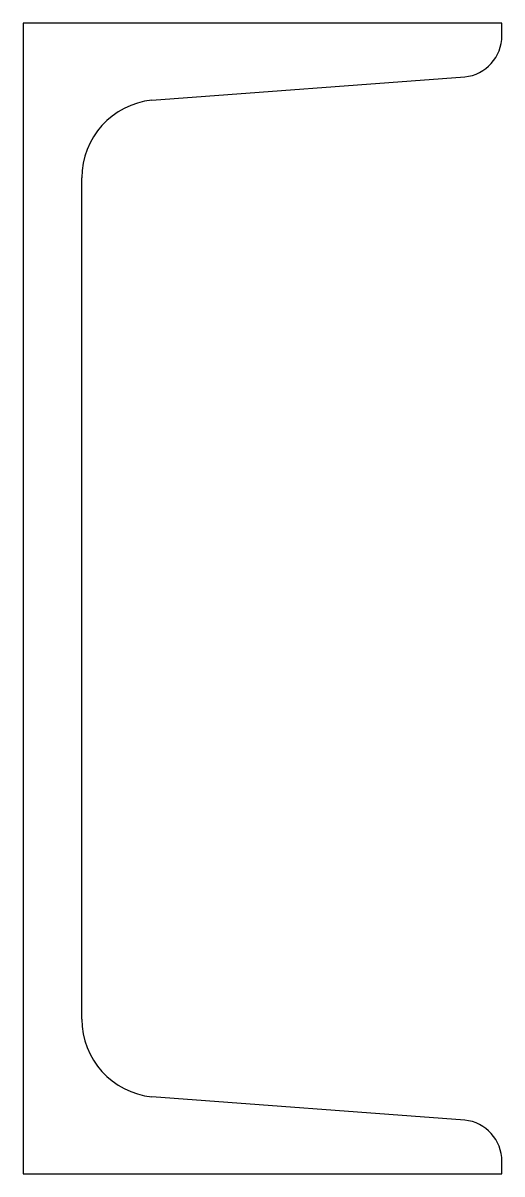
# Model space of a CAD drawing. Header units: inches. Extents: x -208 to 208, y -1000 to 0.
import ezdxf

# ---------------------------------------------------------------- set-up
doc = ezdxf.new("R2010")
doc.units = ezdxf.units.IN
doc.header["$MEASUREMENT"] = 0
doc.layers.add('STRU', color=4, linetype='Continuous')

# ---------------------------------------------------------------- blocks, each defined once
blk = doc.blocks.new('C')
at = {"layer": 'STRU', "color": 171}
for p, q in [((-64673.1, -211161.6), (-65089, -211161.6)), ((-65089, -211161.6), (-65089, -212161.6)), ((-64673.1, -211172.6), (-64673.1, -211161.6)), ((-64977, -211228.6), (-64705.3, -211208.4)), ((-65037.9, -212027), (-65037.9, -211296.2)), ((-64705.3, -212114.8), (-64977, -212094.6)), ((-64673.1, -212161.6), (-64673.1, -212150.6)), ((-65089, -212161.6), (-64673.1, -212161.6))]:
    blk.add_line(p, q, dxfattribs=at)
for centre, radius, start, end in [((-64709.1, -211172.6), 36, 275.9998, 0), ((-64969.9, -211296.2), 68, 95.9998, 180), ((-64969.9, -212027), 68, 180, 264), ((-64709.1, -212150.6), 36, 0, 84)]:
    blk.add_arc(centre, radius, start, end, dxfattribs=at)

msp = doc.modelspace()

# ---------------------------------------------------------------- block references
msp.add_blockref('C', (64881, 211161.6))

doc.saveas('drawing.dxf')
